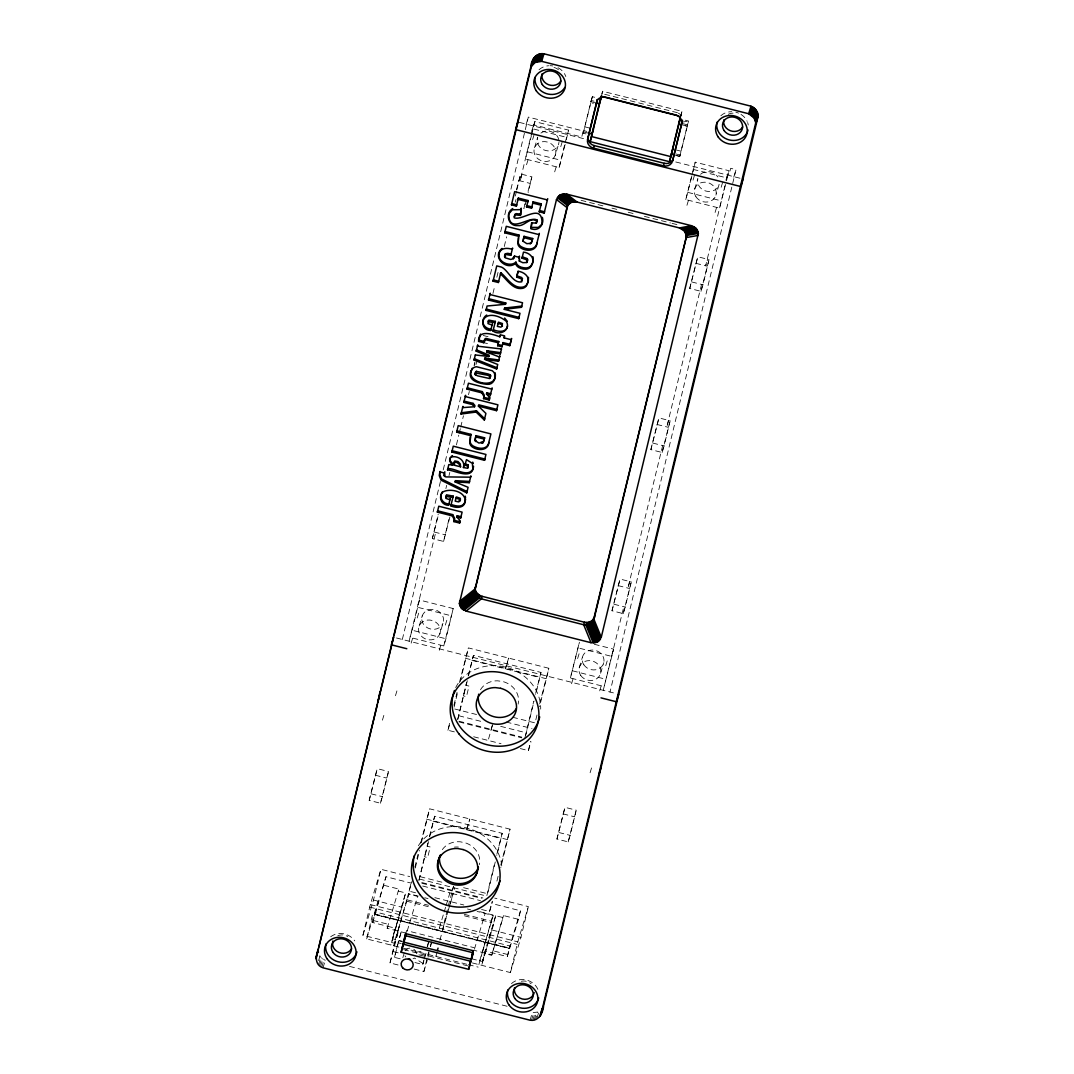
<?xml version="1.0" encoding="UTF-8"?>
<svg xmlns="http://www.w3.org/2000/svg" width="1074" height="1074" viewBox="0 0 1074 1074"><rect width="100%" height="100%" fill="white"/><g stroke="black" fill="none" stroke-linecap="round" stroke-linejoin="round"><path stroke-width="0.75" stroke-dasharray="5 3.75" d="M402.334 639.46L440.474 481.3M443.226 469.888L528.327 117.093L583.195 130.974L581.746 137.016L533.617 124.839L520.111 180.862L522.071 174.324M369.188 800.372L377.229 768.648L388.479 771.508L382.411 796.68L380.451 803.231L369.188 800.372L377.229 768.648M449.872 517.01L443.589 541.444L432.339 538.584L438.219 514.191M474.144 365.267L474.896 362.113M516.419 189.95L520.662 173.961L531.925 176.821L528.126 192.555M432.339 538.584L438.608 514.151M515.345 196.005L516.487 191.279M516.876 189.709L520.662 173.961M409.087 641.178L435.708 532.409M445.885 488.589L446.663 485.354M449.013 475.648L449.791 472.412M456.423 444.891L458.773 435.185M459.162 433.56L460.33 428.701M460.719 427.09L463.458 415.759M468.533 394.708L469.311 391.473M492.953 293.457L494.899 285.362M496.859 277.267L498.806 269.171M504.27 246.51L506.619 236.804M412.148 630.223L419.437 600.004L453.201 608.555L445.911 638.775L443.763 645.944L409.986 637.392L412.148 630.223L445.911 638.775M565.139 144.453L559.151 167.531L525.387 158.992L531.375 135.915M531.764 134.317L534.825 121.604L568.602 130.142L565.528 142.869M380.451 803.231L388.479 771.508M443.589 541.444L449.469 517.037M525.025 203.818L523.884 208.544L525.844 201.993M528.059 191.226L531.925 176.821M398.065 964.976L389.996 962.935L394.735 943.294L362.931 935.253L370.342 904.536L380.908 869.296L409.758 876.599M362.931 935.253L373.497 900.025L380.908 869.296M466.747 964.237L366.677 938.904L373.027 912.618M406.093 933.105L387.177 928.325L387.66 926.312L372.745 922.539L375.417 911.96L509.935 946.006L507.264 956.585L485.153 950.96L481.689 965.311L495.718 915.719L503.035 917.572L503.518 915.558L518.433 919.331L520.501 910.779L491.677 903.476M372.745 922.539L385.982 876.733L411.543 883.204M443.763 645.944L453.201 608.555M559.151 167.531L564.911 143.674M565.3 142.09L568.602 130.142M391.634 942.516L395.098 928.164L387.781 926.312L388.264 924.298L373.349 920.525M383.928 885.285L398.843 889.071L398.347 891.084L405.663 892.937L390.882 945.026M586.001 133.914L583.195 133.203L591.237 100.473L594.043 101.184M583.195 133.203L592.365 96.7L597.99 98.123M404.025 941.67L392.426 938.743L405.663 892.937M389.996 962.935L398.132 931.977L400.938 932.688L394.52 957.364L400.803 958.948M418.283 896.105L408.536 893.649L406.724 901.193L429.976 907.087M415.544 892.776L409.1 891.138L411.033 883.137M414.9 867.134L417.987 854.34M420.686 843.13L429.573 808.803L510.056 829.182L500.793 867.591M454.342 731.877L447.912 730.239L449.778 722.507M453.913 705.336L457.054 692.341M459.404 682.594L468.371 647.904L548.854 668.283L539.591 706.692M393.702 945.738L408.536 893.649M415.289 868.02L419.531 850.42M421.464 842.419L429.573 808.803M454.087 707.122L457.564 692.717M460.263 681.52L468.371 647.904M601.534 95.814L602.635 91.277L681.99 111.36L680.164 118.919M394.52 957.364L398.521 940.743L401.663 941.536M405.636 934.367L406.549 930.594L474.09 947.684M418.941 880.143L427.868 843.09M429.372 836.847L434.648 816.24L502.189 833.33L496.819 855.602M457.739 719.244L466.68 682.191M468.183 675.949L473.446 655.341L540.987 672.431L535.617 694.703M418.941 880.438L428.633 841.17L427.116 846.205L430.218 846.983L427.667 857.562L424.566 856.77L426.083 851.736M429.761 836.498L434.648 816.24M457.739 719.54L467.432 680.272L465.928 685.306L469.016 686.085L466.465 696.664L463.377 695.871L464.881 690.837M468.559 675.6L473.446 655.341M414.926 962.519L422.767 964.506L423.72 960.586M424.069 959.136L425.465 953.323M425.183 956.451L425.975 953.215M427.533 946.718L428.714 941.858L427.506 945.872M414.202 969.07L423.881 971.514L428.62 951.873M428.002 957.162L429.09 952.638M430.553 946.597L431.641 942.059M436.957 952.088L435.91 956.424L436.662 953.913M439.884 940.059L454.638 887.956M444.072 923.197L447.845 907.57M448.22 906.013L453.483 886.668M492.295 725.769L488.146 740.429M486.858 895.609L494.926 862.221M496.832 854.273L502.189 833.33M524.904 737.892L533.724 701.322M535.644 693.374L540.987 672.431M495.275 861.952L487.609 893.756L461.874 887.245M525.656 735.381L534.087 701.054M481.541 909.477L489.583 911.504L491.905 901.905M496.926 881.11L498.081 876.303M500.779 865.107L510.056 829.182M520.34 748.578L528.395 750.605L530.623 741.329M536.987 715.002L535.067 722.909L512.137 717.11M539.658 703.926L548.854 668.283M479.971 911.719L492.966 915.008L491.14 922.566L463.74 915.625M478.87 964.6L492.966 915.008M471.567 958.76L482.481 961.525L484.549 952.96M676.942 155.77L679.761 156.482L687.481 124.826L683.252 123.765M679.761 156.482L688.609 121.053L682.983 119.63M594.311 644.266L613.603 649.152L604.165 686.541L570.401 677.989L579.41 642.037M685.789 199.576L695.227 162.187L729.004 170.739L719.567 208.128L685.789 199.576L692.542 173.33M570.401 677.989L579.45 642.198M692.931 171.733L695.227 162.187M472.385 962.948L510.392 972.574L517.802 941.858L528.368 906.617L494.711 898.106M510.392 972.574L520.957 937.334L528.368 906.617M556.923 839.049L564.964 807.326L576.228 810.172L570.146 835.357L568.186 841.895L556.923 839.049L564.964 807.326M611.992 610.77L620.02 579.047L631.284 581.907L625.216 607.078L623.242 613.616L611.992 610.77L620.02 579.047M650.857 449.63L658.899 417.907L670.149 420.753L664.081 445.925L662.121 452.476L650.857 449.63L658.899 417.907M689.723 288.476L697.764 256.753L709.028 259.599L702.946 284.785L700.986 291.322L689.723 288.476L697.764 256.753M603.252 690.314L623.806 606.729M724.937 185.869L705.658 265.788L707.618 259.25M693.079 169.37L726.843 177.908L727.796 173.988L729.206 174.337L730.656 168.296L736.012 169.652L610.005 692.032M568.186 841.895L576.228 810.172M623.242 613.616L631.284 581.907M662.121 452.476L670.149 420.753M700.986 291.322L709.028 259.599M506.163 665.746L505.518 668.417L508.62 658.093L505.706 668.914M509.251 948.288L374.665 914.471L385.982 876.733M439.306 928.137L443.656 913.652M526.059 124.638L528.327 117.093M531.737 131.135L532.865 127.363M534.825 121.604L532.677 128.773L566.441 137.311M532.623 139.553L534.127 134.519M515.211 202.113L516.003 199.495M526.542 164.725L528.059 159.69M534.557 147.715L537.725 137.15A11.035 9.841 16.7 0 0 545.874 150.575A11.035 9.841 16.7 0 0 558.977 142.305M474.158 365.536L474.936 362.918M475.957 364.583L477.124 360.649M382.411 720.184L384.68 712.639M419.437 600.004L417.276 607.186L451.053 615.724M555.231 155.381A11.035 9.841 16.7 0 0 542.826 141.687A11.035 9.841 16.7 0 0 536.638 157.583A11.035 9.841 16.7 0 0 555.231 155.381L558.413 144.815M417.222 617.966L418.726 612.932M395.474 695.71L396.991 690.676M411.154 643.138L412.658 638.104M560.762 146.668L562.266 141.634M554.681 171.853L556.198 166.819M318.575 960.612L319.931 956.088L319.26 954.947M419.222 625.981L422.391 615.415M318.508 964.694L320.764 957.149L319.931 956.088M319.475 965.66L321.73 958.115L320.764 957.149M320.562 966.506L322.831 958.961L321.73 958.115M321.757 967.231L324.026 959.686L322.831 958.961M323.032 967.808L324.845 961.767M592.365 96.7L590.485 102.983L593.291 103.695M439.79 633.928A11.035 9.841 16.7 0 0 427.586 620.074A11.035 9.841 16.7 0 0 421.129 635.862A11.035 9.841 16.7 0 0 439.79 633.928L442.958 623.363A11.035 9.841 16.7 0 0 430.768 609.508A11.035 9.841 16.7 0 0 424.297 625.296A11.035 9.841 16.7 0 0 442.958 623.363M601.87 93.8L602.635 91.277M445.361 625.081L446.878 620.047M439.293 650.267L440.796 645.232M366.677 938.904L378.008 901.153M387.177 928.325L398.843 889.071M447.912 730.239L450.113 722.869M392.426 938.743L403.609 901.489M409.1 891.138L412.201 880.828M395.245 939.455L408.832 894.145L417.611 896.374L406.898 932.111M393.97 945.818L398.132 931.977M400.938 932.688L398.038 942.757L401.179 943.549M402.844 957.686L404.24 953.041M491.127 729.353L492.644 724.319M427.183 946.543L428.794 941.173M422.767 964.506L423.975 960.478M430.312 946.207L431.587 941.965M423.881 971.514L427.277 960.183M680.473 116.395L681.99 111.36M466.72 829.316L469.808 818.992L466.908 829.813M444.139 912.054L445.576 907.261M446.046 905.677L449.885 892.897M452.329 890.252L453.456 886.48M442.676 928.983L447.979 911.302M448.462 909.705L449.899 904.926M450.368 903.328L453.241 893.756L480.467 900.643M693.025 180.15L694.529 175.116M686.944 205.322L688.461 200.288M694.677 189.185L697.845 178.62A11.035 9.841 16.7 0 0 705.886 191.065A11.035 9.841 16.7 0 0 719.097 184.527L715.928 195.106M528.395 750.605L531.039 741.772M474.426 949.201L485.153 913.464M489.583 911.504L492.684 901.193M479.662 960.814L493.261 915.518L477.111 911.437M495.718 915.719L484.401 953.47L491.717 955.323L503.035 917.572M482.481 961.525L493.651 924.284M577.624 658.563L579.141 653.529M571.556 683.735L573.06 678.701M721.164 187.265L722.668 182.231M492.348 952.799L503.518 915.558M715.083 212.451L716.6 207.416M579.208 667.853L582.39 657.275M725.903 180.271L727.044 176.498M726.843 177.908L729.004 170.739M701.537 284.422L666.779 426.942L668.74 420.39M733.743 177.197L736.012 169.652M520.501 910.779L509.17 948.517L374.665 914.471M507.264 956.585L518.433 919.331M662.671 445.576L627.914 588.082L629.874 581.544M600.594 673.264L603.776 662.698M605.763 665.679L607.28 660.644M599.695 690.864L601.198 685.83M613.603 649.152L611.455 656.321L577.691 647.783M590.096 772.743L592.365 765.198M530.059 1020.206L532.328 1012.648L537.752 1012.07L535.483 1019.615M531.455 1020.3L533.711 1012.755M532.838 1020.233L535.107 1012.688M534.181 1020.005L536.45 1012.46M537.148 1017.561L538.517 1013.037M416.094 952.249L421.854 951.202M682.232 122.141L688.609 121.053L687.051 126.262L682.822 125.188M590.861 101.735L596.486 103.158M681.466 124.665L687.105 126.088M585.075 126.907L590.7 128.33M675.694 149.85L681.319 151.273M583.947 130.692L586.766 131.404M675.962 153.971L680.191 155.045M583.571 131.941L589.196 133.364M674.177 154.871L679.815 156.307M519.333 122.382L585.142 139.029M675.761 161.973L741.557 178.62M527.535 151.81L561.313 160.362M687.937 192.407L721.715 200.959M518.702 180.513L529.965 183.359M581.088 200.328L603.83 206.087M611.952 208.141L620.074 210.195M628.196 212.249L636.305 214.303M644.427 216.371L670.418 222.936M672.042 223.352L680.164 225.406M695.804 263.291L707.054 266.151M691.696 281.938L702.946 284.785M483.206 335.477L488.831 336.9M482.642 342.364L491.087 344.512M656.939 424.445L668.189 427.291M652.817 443.079L664.081 445.925M434.299 532.046L445.549 534.892M618.06 585.598L629.324 588.445M613.952 604.232L625.216 607.078M572.549 670.82L606.313 679.372M396.507 637.996L615.818 693.495M465.284 658.228L545.767 678.593M471.942 660.376L539.484 677.466M454.745 709.001L477.339 714.72M506.176 722.01L532.006 728.548M458.867 715.767L481.38 721.473M500.685 726.346L526.408 732.857M458.974 721.204L521.682 737.086M459.054 721.956L521.83 737.851M473.661 736.764L501.021 743.691M563.004 813.877L574.254 816.723M375.256 775.2L386.519 778.046M558.896 832.511L570.146 835.357M371.148 793.834L382.411 796.68M426.472 819.126L506.955 839.492M433.131 821.274L500.672 838.364M420.068 876.666L442.582 882.372M419.384 879.042L486.697 896.078M421.773 882.519L482.884 897.985M421.854 883.271L481.421 898.334M422.726 886.037L453.241 893.756M434.863 897.663L463.834 904.993M424.78 897.757L428.029 898.576M467.459 908.993L470.681 909.799M407.435 899.945L428.539 905.288M464.263 914.323L491.865 921.304M373.497 900.025L402.2 907.288M492.254 930.071L520.957 937.334M370.342 904.536L517.802 941.858M369.59 907.047L517.05 944.368M374.813 913.974L509.331 948.02M507.868 954.571L492.953 950.785L491.865 954.813L473.621 950.208M468.371 964.64L478.118 967.11M403.663 949.631L467.982 965.915M418.914 954.867L423.612 956.061M393.393 951.618L398.226 952.839M349.56 966.399L508.069 1006.513M324.026 959.686L325.301 960.25M423.022 963.499L414.363 958.008A6.095 5.437 16.7 0 1 413.034 958.72M728.226 114.314A10.163 9.062 16.7 0 1 735.811 113.495M554.023 67.487A10.163 9.062 16.7 0 1 558.668 69.917M521.279 981.274A10.163 9.062 16.7 0 1 531.133 983.757M720.829 115.764A15.976 14.244 16.7 0 1 731.783 111.696M735.905 112.233A15.976 14.244 16.7 0 1 738.536 113.132M740.993 114.408A15.976 14.244 16.7 0 1 747.155 121.349M747.638 122.557A15.976 14.244 16.7 0 1 748.242 125.027M539.027 69.756A15.976 14.244 16.7 0 1 548.613 65.729M549.982 65.689A15.976 14.244 16.7 0 1 552.748 65.944M557.997 67.716A15.976 14.244 16.7 0 1 565.837 76.549M511.493 983.609A15.976 14.244 16.7 0 1 538.302 990.389M330.671 936.77A15.976 14.244 16.7 0 1 354.756 940.891M480.481 689.75A20.339 18.137 16.7 0 1 497.423 680.809L502.672 681.507A20.339 18.137 16.7 0 1 518.124 704.128M442.327 849.628A20.339 18.137 16.7 0 1 459.954 841.761L465.163 842.768A20.339 18.137 16.7 0 1 479.407 864.651M540.907 133.069A11.035 9.841 16.7 0 1 558.802 139.714M454.423 847.118A20.339 18.137 16.7 0 1 458.37 847.05M418.404 845.748A44.719 39.872 16.7 0 1 466.935 828.054A44.719 39.872 16.7 0 1 501.827 866.866M455.698 687.602A44.719 39.872 16.7 0 1 505.733 667.155A44.719 39.872 16.7 0 1 540.705 709.122M337.76 935.763A10.163 9.062 16.7 0 1 347.828 936.555M405.824 956.947A6.095 5.437 16.7 0 1 404.965 955.712M405.408 950.262A6.095 5.437 16.7 0 1 412.389 948.57M413.799 949.295A6.095 5.437 16.7 0 1 415.853 951.551L416.35 952.947A6.095 5.437 16.7 0 1 416.43 954.383M700.557 174.27A11.035 9.841 16.7 0 1 717.821 176.955M677.439 112.743A7.719 6.887 16.7 0 0 676.472 112.448L606.461 94.727A7.719 6.887 16.7 0 0 604.474 94.458M678.352 113.159A7.719 6.887 16.7 0 1 680.003 114.287M680.701 114.985A7.719 6.887 16.7 0 1 681.292 115.75M396.427 925.399L395.031 931.185L397.85 931.896L399.246 926.11L396.427 925.399M483.662 947.483L482.266 953.269L485.086 953.981L486.482 948.194L483.662 947.483M583.88 664.833A11.035 9.841 16.7 0 0 602.809 665.074A11.035 9.841 16.7 0 0 592.539 650.038A11.035 9.841 16.7 0 0 583.88 664.833M580.712 675.412A11.035 9.841 16.7 0 0 599.641 675.64A11.035 9.841 16.7 0 0 589.371 660.617A11.035 9.841 16.7 0 0 580.712 675.412M695.952 196.77A11.035 9.841 16.7 0 0 714.895 197.455A11.035 9.841 16.7 0 0 705.054 182.204A11.035 9.841 16.7 0 0 695.952 196.77"/><path stroke-width="1.5" d="M475.312 372.933L487.918 375.282L490.362 376.746L489.368 378.491L477.433 375.806L474.963 374.356L476.319 371.336L488.294 374.021L490.308 374.88L490.402 376.907M490.012 396.83L489.261 400.065L483.528 398.615A3.987 3.558 16.7 0 0 483.891 396.44L481.957 392.883L467.029 389.11L468.452 383.23L491.771 389.124M315.984 958.773L530.784 67.098C530.986 60.117 536.235 52.398 543.941 53.794L750.968 106.192C755.532 107.83 758.996 112.824 757.788 117.724L543.605 1005.707C543.176 1012.863 538.423 1021.723 530.059 1020.206L323.032 967.808C314.413 965.016 315.608 955.39 318.481 948.731M540.96 1014.447L755.747 122.772L754.069 117.912L748.699 113.75L541.672 61.352L535.04 62.48L530.784 67.098M446.193 497.101L446.878 494.913L453.228 496.148L450.825 505.787C456.061 508.378 464.881 508.405 465.351 500.752M474.977 440.528L475.957 435.641L484.629 437.83L483.125 442.609L478.776 442.985L474.977 440.528L475.957 435.641M523.038 241.22L524.031 236.334L532.704 238.522L531.2 243.301L526.851 243.677L523.038 241.22L524.031 236.334M519.104 258.633L519.212 257.022M520.407 215.391L521.185 208.369L520.407 215.391L515.762 214.907L513.976 216.478L514.271 217.847C523.011 221.002 542.41 202.14 542.061 223.741M483.783 342.713L485.488 339.639L498.376 342.767L498.752 341.505L485.864 338.377L484.669 339.156L483.783 342.713L478.615 341.411C477.742 328.953 493.234 334.376 499.813 336.806L500.189 335.544M459.363 603.454L556.48 199.563L560.252 194.837L566.75 194.139L691.589 225.728L696.341 228.601L698.382 233.394L601.265 637.285L597.506 642.01L591.009 642.708L466.17 611.119L461.417 608.246L459.363 603.454L474.56 591.197L475.326 588.673L567.582 204.933M542.357 217.351C544.612 224.251 538.557 231.944 531.026 228.655L531.603 222.895L536.342 223.07L537.188 220.143C529.536 215.136 508.781 235.381 508.781 214.156M531.026 228.655L531.845 223.083M478.615 341.411L480.481 334.095M440.058 471.446L439.669 474.426L441.481 478.937L467.123 491.623L466.747 492.872L441.105 480.199L439.279 475.688L439.87 471.862L444.435 473.016L444.233 475.809L445.858 476.91L470.533 477.178L470.909 475.916L469.204 482.696L455.081 481.917L455.47 480.669L469.58 481.434L469.204 482.696M527.911 282.408C529.912 276.179 523.481 271.87 518.071 271.225L516.661 277.065L521.414 278.81L521.789 281.791C513.036 283.939 508.177 270.084 501.504 267.104L496.752 265.896L493.06 281.173L498.349 282.502L498.725 281.254L493.436 279.911L493.06 281.173M499.249 253.196C496.644 261.801 510.284 267.533 515.923 262.123C516.916 266.513 522.192 267.976 526.179 267.95A7.29 6.498 16.7 0 0 530.61 266.124L532.449 263.439M404.428 938.649L405.636 933.615L473.178 950.705L471.969 955.739M532.65 262.929C534.516 257.062 528.797 252.605 523.481 252.135L522.031 258.163L526.609 259.747L526.797 262.512L522.863 262.7L519.319 261.076L519.454 256.042M533.308 259.854L532.073 264.701L530.234 267.386A7.29 6.498 16.7 0 1 525.804 269.198C521.816 269.238 516.54 267.775 515.547 263.385L515.923 262.123M464.975 502.001L465.606 499.088M470.989 371.215C466.922 381.082 480.44 383.687 487.126 384.304C493.248 385.217 496.443 377.793 495.074 372.732M494.738 378.585L494.684 373.994A6.229 5.558 16.7 0 0 492.053 370.664L476.588 366.758A6.229 5.558 16.7 0 0 472.748 368.436L471.124 370.879M483.367 319.877C481.622 324.925 486.401 328.953 491.1 329.194L490.724 330.456C482.119 330.738 480.118 319.233 486.683 315.044M472.882 469.19L472.359 463.391L466.492 459.645L464.935 465.069L467.888 466.317L468.13 467.418L467.378 468.224L463.444 467.526C466.774 454.718 441.75 452.543 452.248 464.961L452.624 463.7L449.791 460.236L450.422 457.39M473.54 466.264C472.466 480.494 455.551 470.573 447.549 469.862L448.825 464.599L452.248 464.961M444.811 471.768L444.233 475.809M470.291 436.957L470.211 442.246A6.363 5.679 16.7 0 0 473.258 446.072C477.796 448.596 485.663 450.073 488.321 444.247M518.366 237.649L518.286 242.939A6.363 5.679 16.7 0 0 521.333 246.765C525.857 249.289 533.724 250.766 536.382 244.939M379.995 691.79L377.739 702.812L393.608 637.258L391.339 644.803L406.818 648.723M318.871 947.093L377.417 704.383M393.997 635.62L533.04 59.553M456.812 517.024L459.444 519.816L459.591 523.051L453.859 521.602A3.987 3.558 16.7 0 0 454.235 519.427L452.288 515.882L437.36 512.097L438.783 506.216L462.102 512.123L460.679 518.004L456.812 517.024L457.188 515.762L461.055 516.742L460.679 518.004M451.845 452.033L453.268 446.18L485.945 454.45L484.535 460.303L451.845 452.033L452.235 450.771L484.911 459.041L484.535 460.303M456.651 432.11L457.041 430.849L470.909 434.352L470.533 435.614L456.651 432.11L458.222 425.64L490.899 433.909L488.522 443.737M461.014 414.054L461.39 412.792L476.467 410.792L484.696 418.766L484.32 420.028L476.091 412.054L461.014 414.054L462.934 406.375L462.558 407.623L474.547 406.751L474.923 405.502L473.084 403.381L464.196 401.139L463.82 402.388L472.694 404.643L474.547 406.751M463.82 402.388L465.606 395.286L465.23 396.548L497.92 404.817L496.51 410.671L478.386 406.079L478.762 404.817L496.886 409.409L496.51 410.671M474.05 360.018L474.426 358.756L496.993 367.764L496.618 369.013L474.05 360.018L475.339 354.97M476.185 351.131L476.561 349.869L489.194 355.212L488.818 356.474L476.185 351.131L477.769 344.888L477.393 346.15L501.451 348.983M486.025 310.373L486.401 309.124L519.078 317.394L518.702 318.642L486.025 310.373L487.072 306.009L505.465 304.304L505.841 303.043L488.898 298.76L488.522 300.022L505.465 304.304M488.522 300.022L490.227 293.229L489.851 294.491L522.528 302.761L521.427 307.312L504.256 309.325L504.632 308.063L521.816 306.05L521.427 307.312M504.726 232.803L505.116 231.541L518.984 235.058L518.608 236.307L504.726 232.803L506.284 226.332L538.973 234.602M511.466 204.852L511.855 203.604L516.728 204.839L516.352 206.087L511.466 204.852L514.661 191.642L547.337 199.912M516.352 206.087L518.353 198.086L528.126 200.556L526.515 206.906L531.523 208.168L531.899 206.906L526.891 205.644L526.515 206.906M498.349 282.502L500.793 272.689C507.304 277.991 513.157 289.054 523.145 287.04A7.343 6.551 16.7 0 0 526.904 284.409L527.71 282.932M465.23 500.35C464.586 491.087 450.006 488.146 443.012 491.892C437.83 496.685 441.481 505.424 448.57 505.21L450.261 498.537L449.872 499.799L445.817 498.349L446.234 495.221M490.724 330.456L492.402 323.771L492.026 325.033L487.972 323.596L489.032 320.159L495.382 321.394L492.979 331.02C500.001 336.175 511.13 329.893 506.351 321.381C500.9 316.454 488.187 311.648 483.515 319.555M519.064 257.304L514.433 256.122L513.466 258.646L510.687 259.452L505.169 257.8L504.538 255.961L505.948 254.551L510.768 255.317L512.607 248.027L512.231 249.289C507.948 247.946 501.558 247.409 499.517 252.471M470.909 434.352L469.835 443.495A6.363 5.679 16.7 0 0 472.882 447.334C478.292 450.905 488.254 450.664 488.912 442.475M518.984 235.058L517.91 244.187A6.363 5.679 16.7 0 0 520.957 248.027C526.367 251.598 536.329 251.356 536.973 243.167M497.651 345.721L498.027 344.472L502.35 345.559L501.974 346.821L497.651 345.721L498.752 341.505M499.813 336.806L500.296 334.793L504.605 335.88L504.122 337.907L511.224 339.693L511.6 338.444L509.788 345.653L502.686 343.855L503.062 342.606L510.163 344.392M531.523 208.168L533.12 201.818L541.229 203.872L539.242 211.806L544.169 213.055L544.545 211.793L539.618 210.558L539.242 211.806M516.661 277.065L518.098 271.427M466.747 492.872L468.089 487.314L455.081 481.917M484.32 420.028L485.904 413.423L478.386 406.079M490.348 395.017L490.724 393.755L486.858 392.775L486.482 394.037L490.348 395.017L492.147 387.875M496.618 369.013L497.718 364.475L484.589 359.266L484.965 358.018L498.86 360.032L498.484 361.294L484.589 359.266M498.484 361.294L499.88 355.776L499.504 357.038L486.67 352.057L487.046 350.809L500.645 352.634L500.269 353.896L486.67 352.057M500.269 353.896L501.531 348.956M501.974 346.821L503.062 342.606M484.629 437.83L483.125 442.609M532.704 238.522L531.2 243.301M509.788 345.653L511.224 339.693M518.702 318.642L519.991 313.299L504.256 309.325M536.597 244.429L539.349 233.353M544.169 213.055L547.713 198.663M587.572 139.513L597.359 99.533L587.572 139.513A7.719 6.887 16.7 0 0 593.439 148.105L663.45 165.826A7.719 6.887 16.7 0 0 672.552 161.019L682.339 121.04A7.719 6.887 16.7 0 0 682.487 120.14M681.413 124.839L678.661 123.953L680.164 118.919L669.545 161.718L590.19 141.634L601.118 96.311L678.862 115.992M590.19 141.634L601.534 95.814M401.152 952.249L403.274 944.194L470.801 961.284L468.68 969.339L401.152 952.249L405.636 933.615M403.274 944.194L405.744 934.541M468.68 969.339L473.178 950.705M471.567 958.76L472.936 953.054M669.545 161.718L680.473 116.395M672.552 161.019L682.339 121.04M601.265 637.285L593.949 619.336L686.783 235.099L593.197 621.215L589.21 624.491L583.692 624.759L481.367 598.862L476.601 596.003L474.56 591.197L568.334 203.053M531.335 65.97L533.603 58.426M532.046 64.937L534.315 57.378M532.919 63.984L535.174 56.439M533.912 63.165L536.181 55.62M535.04 62.48L537.295 54.935M517.883 122.006L515.614 129.565L740.751 186.54L743.007 178.982M536.248 61.93L538.517 54.385M537.55 61.54L539.819 53.995M538.893 61.312L541.162 53.767M540.289 61.245L542.545 53.7M541.672 61.352L543.941 53.794M518.353 198.086L517.977 199.348L527.75 201.818L528.126 200.556M514.58 215.458L516.151 213.645L520.783 214.129M505.035 255.008L505.411 253.759L507.814 253.33L511.143 254.055L510.768 255.317M504.552 257.022L505.411 253.759M500.793 272.689L500.417 273.951C506.928 279.24 512.781 290.316 522.769 288.302A7.343 6.551 16.7 0 0 526.529 285.671L528.287 281.146L528.489 277.334M467.029 389.11L467.405 387.848L482.333 391.634L484.267 395.178L483.528 398.615M474.963 374.356L475.688 371.671M444.743 476.507L444.609 474.547M475.366 374.947L475.742 373.685M475.93 372.597L476.319 371.336M447.549 469.862L447.925 468.6C455.658 468.116 467.217 477.823 472.788 469.351M437.36 512.097L437.736 510.848L452.664 514.621L454.597 518.178A3.987 3.558 16.7 0 1 454.235 520.34L453.859 521.602M513.466 258.646L514.54 255.988M495.382 321.394L495.007 322.643L488.012 321.717L488.388 320.455M492.979 331.02L493.355 329.758C498.054 331.812 506.418 332.873 507.505 325.986M453.429 463.23L454.772 460.988L458.034 461.565L460.303 463.981L460.571 466.801L454.195 465.19L453.537 464.223L453.752 462.639L456.369 462.25L458.893 463.847L460.571 466.801M454.195 465.19L454.584 463.928M533.12 201.818L532.744 203.08L540.853 205.134L541.229 203.872M472.694 404.643L473.084 403.381M519.319 261.076L519.695 259.827M522.031 258.163L522.407 256.901L526.985 258.485L527.67 260.311L526.797 262.512M476.091 412.054L476.467 410.792M481.957 392.883L482.333 391.634M448.57 505.21L448.945 503.948C442.595 504.015 438.501 496.913 442.461 491.717M453.228 496.148L452.852 497.41L445.858 496.47M450.825 505.787L451.214 504.525C455.47 505.935 462.626 507.962 464.827 502.337M489.932 376.142L490.308 374.88M489.368 378.491L489.744 377.229M316.011 957.511L318.266 949.966M536.342 223.07L537.188 220.143M490.026 378.155L490.737 375.484M530.207 243.959L530.583 242.697M463.444 467.526L463.82 466.264M464.935 465.069L465.311 463.807L468.264 465.055L467.861 467.955M527.253 260.552L527.629 259.29M504.122 337.907L504.498 336.645M522.139 279.79L521.789 277.548L517.037 275.817M452.288 515.882L452.664 514.621M467.888 466.317L468.264 465.055M475.527 441.548L475.903 440.3M482.132 443.267L483.501 441.36M459.591 523.051L460.33 520.997M596.11 104.406L596.862 101.896L597.56 102.07M588.821 134.626L589.572 132.115M568.911 202.207L566.817 207.443L556.48 199.563M600.809 98.835L599.292 103.869L596.486 103.158M593.519 129.041L592.016 134.075L589.196 133.364M593.439 148.105L594.191 145.581A7.719 6.887 16.7 0 1 588.324 136.989M475.5 586.646L474.748 589.17L459.551 601.427M475.326 588.673L474.695 592.217L459.497 604.474M475.446 589.707L474.963 593.237L459.779 605.481M475.728 590.713L475.379 594.204L460.182 606.461M476.144 591.693L475.93 595.13L460.733 607.387M476.695 592.62L477.366 593.479L476.601 596.003L461.417 608.246M477.366 593.479L478.145 594.258L477.393 596.782L462.196 609.039M478.145 594.258L479.031 594.942L478.279 597.466L463.082 609.723M479.031 594.942L479.997 595.533L479.246 598.043L464.049 610.301M479.997 595.533L482.119 596.338L481.367 598.862L466.17 611.119M402.361 947.201L405.932 935.293M663.45 165.826L664.202 163.302A7.719 6.887 16.7 0 0 673.304 158.509M672.874 149.138L671.371 154.159L674.123 155.059M437.306 950.638L438.058 948.114M686.836 232.051L686.031 237.609L698.207 235.421M686.971 233.071L686.205 235.582L698.382 233.394M469.902 964.304L470.801 961.284M472.99 953.981L471.405 959.27L403.878 942.18M594.714 616.825L591.855 620.973L587.814 622.477L584.444 622.235L583.692 624.759L591.009 642.708M586.686 622.531L585.934 625.055L593.251 643.004M587.814 622.477L587.062 625.001L594.378 642.95M588.914 622.289L588.149 624.813L595.466 642.762M589.962 621.98L589.21 624.491L596.526 642.453M590.955 621.537L590.19 624.048L597.506 642.01M591.855 620.973L591.103 623.497L598.419 641.447M592.673 620.316L591.908 622.826L599.225 640.775M593.372 619.55L592.62 622.061L599.936 640.023M593.949 618.705L593.197 621.215L600.514 639.178M748.699 113.75L750.968 106.192M749.974 114.314L752.243 106.769M751.169 115.039L753.438 107.494M752.27 115.885L754.525 108.34M753.236 116.851L755.492 109.306M754.069 117.912L756.324 110.367M754.74 119.053L757.009 111.508M755.25 120.261L757.519 112.716M755.586 121.51L757.855 113.951M755.747 122.772L758.016 115.227M755.734 124.034L757.989 116.489M618.731 694.234L616.463 701.778L600.984 697.872M598.822 774.958L601.078 767.4M539.685 1016.622L541.497 1010.58M540.397 1015.574L543.216 1006.902M470.613 372.477L472.211 368.275M489.261 400.065L489.113 396.83L486.482 394.037M494.604 378.907C490.684 387.419 470.237 382.156 470.721 372.866M509.036 213.498L512.379 209.792L520.809 209.631M514.956 214.196L514.647 216.599M541.806 224.359L538.383 227.433L531.415 227.393M541.954 1009.063L542.665 1008.03M698.261 232.373L686.085 234.562L684.165 230.789L679.412 227.93L577.087 202.033L571.569 202.288L568.159 204.718L557.822 196.824M501.974 248.443C491.422 257.142 506.7 271.145 515.547 263.385M501.988 325.744L502.471 323.569L498.443 322.16L497.356 326.389L500.82 327.14L502.444 326.026L501.33 324.348L498.067 323.422M521.481 280.999L522.514 278.528M512.754 208.544C504.874 212.988 508.109 226.547 517.762 225.594C524.488 226.762 530.959 215.606 536.799 221.405M512.701 258.096L513.842 257.398M451.322 456.329L452.503 455.618M679.412 227.93L691.589 225.728M681.534 228.735L693.71 226.547M682.5 229.312L694.677 227.124M683.386 230.011L695.563 227.809M684.165 230.789L696.341 228.601M684.85 231.648L697.013 229.46M685.387 232.575L697.563 230.386M685.803 233.555L697.979 231.366M459.041 500.645L460.384 500.135L460.316 498.323L456.289 496.926L455.201 501.142L458.665 501.907L460.303 500.779L459.175 499.101L455.913 498.175M502.78 303.324L505.841 303.043M481.085 442.072L482.508 442.005M475.272 354.957L488.818 356.474M591.693 136.599L671.062 156.683M594.191 145.581L664.202 163.302M523.656 237.582L532.328 239.784M504.632 308.063L507.774 308.856M479.004 340.149L484.159 341.451M483.904 397.353L489.637 398.803M475.581 436.89L484.253 439.091M454.235 520.34L459.967 521.789M482.119 596.338L584.444 622.235M405.328 935.629L472.869 952.719M487.046 350.809L489.892 351.91M484.965 358.018L487.878 359.172M455.47 480.669L458.356 481.864M566.75 194.139L577.087 202.033M564.508 193.844L574.845 201.737M563.38 193.897L573.717 201.791M562.279 194.085L572.617 201.966M561.232 194.407L571.569 202.288M560.252 194.837L570.589 202.731M559.339 195.401L569.676 203.295M558.52 196.072L568.858 203.953M557.245 197.67L567.582 205.564M504.632 318.065L507.371 321.408M486.858 392.775L488.428 394.212M457.188 515.762L458.773 517.198M504.928 255.76L505.545 256.552M472.735 462.129L473.285 463.364M532.825 256.605L533.241 258.163M465.23 496.161L465.566 497.571M318.253 951.228L318.414 952.49M742.658 127A10.163 9.062 16.7 0 1 730.293 130.719A10.163 9.062 16.7 0 1 723.836 119.818M560.87 80.993A10.163 9.062 16.7 0 1 548.505 84.712A10.163 9.062 16.7 0 1 542.048 73.811M534.221 992.644A10.163 9.062 16.7 0 1 522.246 998.968A10.163 9.062 16.7 0 1 514.513 987.65M748.041 130.008A15.976 14.244 16.7 0 1 729.219 139.929A15.976 14.244 16.7 0 1 717.083 122.168M564.857 87.45A15.976 14.244 16.7 0 1 546.089 93.532A15.976 14.244 16.7 0 1 535.053 77.382M538.705 997.84A15.976 14.244 16.7 0 1 519.897 1007.774A15.976 14.244 16.7 0 1 507.76 990M356.917 951.832A15.976 14.244 16.7 0 1 338.109 961.767A15.976 14.244 16.7 0 1 325.959 943.992M516.352 708.518A20.339 18.137 16.7 0 1 491.623 715.969A20.339 18.137 16.7 0 1 478.709 694.153M478.44 867.658A20.339 18.137 16.7 0 1 454.074 877.297A20.339 18.137 16.7 0 1 439.816 855.414M596.607 102.043A7.719 6.887 16.7 0 1 605.709 97.237L675.721 114.958A7.719 6.887 16.7 0 1 681.587 123.55M477.42 871.457A20.339 18.137 16.7 0 1 450.006 881.633A20.339 18.137 16.7 0 1 440.743 854.917M478.185 866.785A20.339 18.137 16.7 0 1 477.823 869.94M500.054 880.801A44.719 39.872 16.7 0 1 446.529 905.14A44.719 39.872 16.7 0 1 414.242 855.857M539.712 716.895A44.719 39.872 16.7 0 1 484.495 743.987A44.719 39.872 16.7 0 1 454.45 690.475M351.534 948.825A10.163 9.062 16.7 0 1 338.847 952.41A10.163 9.062 16.7 0 1 332.9 941.025M409.959 959.069A6.095 5.437 16.7 0 1 408.415 958.693M500.632 688.3L495.382 687.602A20.339 18.137 16.7 0 0 478.548 713.445A20.339 18.137 16.7 0 0 512.446 717.902A20.339 18.137 16.7 0 0 500.632 688.3M463.122 849.561L457.913 848.554A20.339 18.137 16.7 0 0 439.159 873.229A20.339 18.137 16.7 0 0 472.802 879.687A20.339 18.137 16.7 0 0 463.122 849.561M724.091 130.558A10.163 9.062 16.7 0 0 741.516 130.773A10.163 9.062 16.7 0 0 732.065 116.932A10.163 9.062 16.7 0 0 724.091 130.558M542.303 84.551A10.163 9.062 16.7 0 0 559.729 84.765A10.163 9.062 16.7 0 0 550.277 70.924A10.163 9.062 16.7 0 0 542.303 84.551M332.98 952.383A10.163 9.062 16.7 0 0 350.406 952.598A10.163 9.062 16.7 0 0 340.941 938.757A10.163 9.062 16.7 0 0 332.98 952.383M514.768 998.39A10.163 9.062 16.7 0 0 532.194 998.619A10.163 9.062 16.7 0 0 522.743 984.764A10.163 9.062 16.7 0 0 514.768 998.39M508.794 1004.727A15.976 14.244 16.7 0 0 536.181 1005.063A15.976 14.244 16.7 0 0 521.32 983.314A15.976 14.244 16.7 0 0 508.794 1004.727M327.006 958.706A15.976 14.244 16.7 0 0 354.393 959.055A15.976 14.244 16.7 0 0 339.532 937.293A15.976 14.244 16.7 0 0 327.006 958.706M718.117 136.881A15.976 14.244 16.7 0 0 745.517 137.23A15.976 14.244 16.7 0 0 730.642 115.468A15.976 14.244 16.7 0 0 718.117 136.881M536.329 90.874A15.976 14.244 16.7 0 0 563.716 91.223A15.976 14.244 16.7 0 0 548.854 69.461A15.976 14.244 16.7 0 0 536.329 90.874M458.96 733.891A44.719 39.872 16.7 0 0 535.255 730.293A44.719 39.872 16.7 0 0 489.489 671.72A44.719 39.872 16.7 0 0 458.96 733.891M420.162 894.79A44.719 39.872 16.7 0 0 496.443 891.192A44.719 39.872 16.7 0 0 450.691 832.619A44.719 39.872 16.7 0 0 420.162 894.79M402.589 967.768A6.095 5.437 16.7 0 0 412.872 966.587A6.095 5.437 16.7 0 0 406.026 959.001A6.095 5.437 16.7 0 0 402.589 967.768"/></g></svg>
